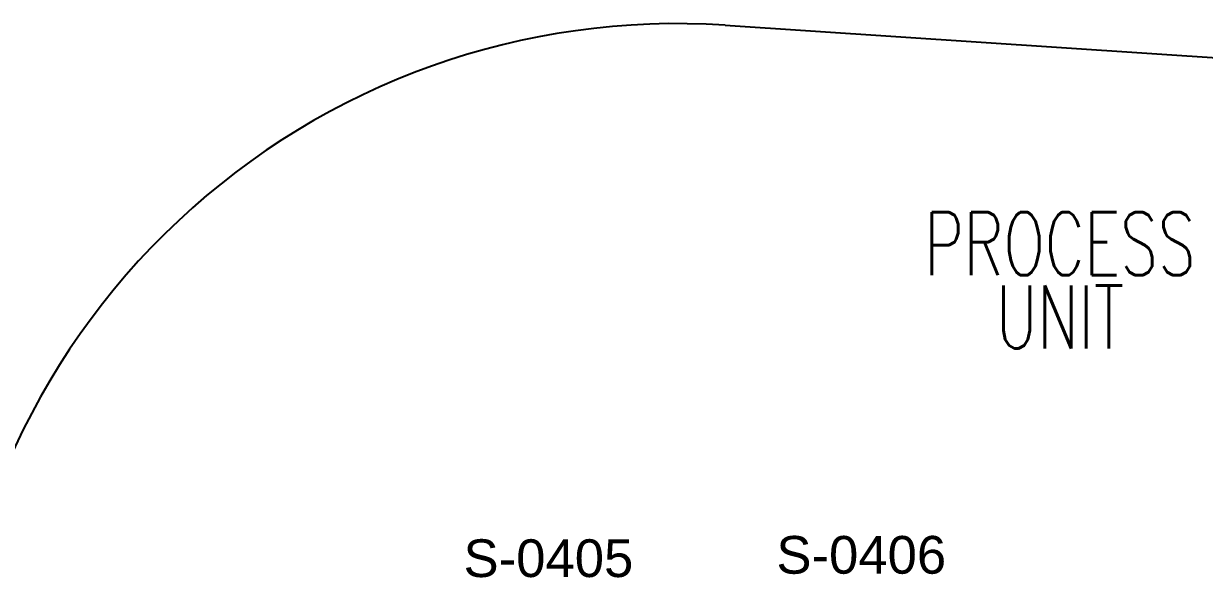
# Model space of a CAD drawing. Header units: inches. Extents: x 517790 to 538444, y 301815 to 302461.
# Drawn here: x 517866.17 to 517885.59, y 302348.08 to 302357.3 of the extents above; entities that cross this region are included whole.
import ezdxf
from ezdxf.enums import TextEntityAlignment as Align

# ---------------------------------------------------------------- set-up
doc = ezdxf.new("R2010")
doc.units = ezdxf.units.IN
doc.header["$MEASUREMENT"] = 0
doc.layers.add('Layout', color=6, linetype='Continuous', lineweight=15)
doc.layers.add('硅胶总平面底图 工艺装置区', color=253, linetype='Continuous')
doc.layers.add('硅胶总平面底图0804', color=253, linetype='Continuous')
doc.styles.add('HZTXTS', font='SIMPLEXS.shx', dxfattribs={"width": 0.7, "height": 800, "bigfont": 'HZTXT.shx'})
doc.styles.get("Standard").update_dxf_attribs({"font": 'arial.ttf'})

msp = doc.modelspace()

# ---------------------------------------------------------------- linework, layer by layer
at = {"layer": 'Layout', "color": 9, "lineweight": -3}
msp.add_line((517877.707, 302357.275), (517886.107, 302356.72), dxfattribs=at)
msp.add_arc((517876.917, 302345.301), 12, 86.2239, 180, dxfattribs=at)

# ---------------------------------------------------------------- texts
at = {"layer": '硅胶总平面底图 工艺装置区', "color": 9, "linetype": 'Continuous', "lineweight": 20}
for s, p in [('S-0406', (517878.552, 302348.26)), ('S-0405', (517873.406, 302348.205))]:
    msp.add_text(s, height=0.62, dxfattribs=at).set_placement(p)
at = {"layer": '硅胶总平面底图0804', "color": 253, "linetype": 'Continuous', "lineweight": 20, "style": 'HZTXTS', "width": 0.7}
for s, p in [('PROCESS', (517883.215, 302353.168)), ('UNIT', (517883.215, 302351.963))]:
    msp.add_text(s, height=1.0333, dxfattribs=at).set_placement(p, align=Align.CENTER)

doc.saveas('drawing.dxf')
